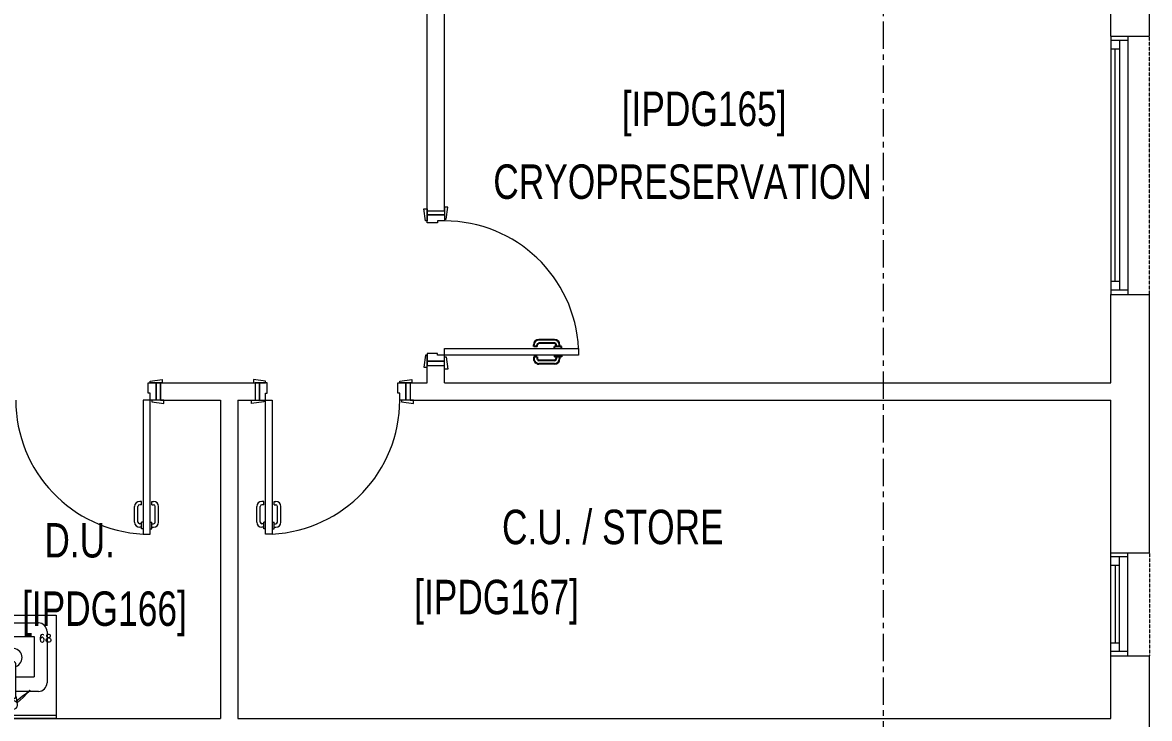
# Model space of a CAD drawing. Header units: millimetres. Extents: x 26027 to 581921, y 7230 to 233891.
# Drawn here: x 533948 to 540494, y 174302 to 178345 of the extents above; entities that cross this region are included whole.
import ezdxf

# ---------------------------------------------------------------- set-up
doc = ezdxf.new("R2010")
doc.units = ezdxf.units.MM
doc.header["$LTSCALE"] = 5
doc.linetypes.add('CENTER', pattern=[50.8, 31.75, -6.35, 6.35, -6.35])
doc.linetypes.add('HIDDEN2', pattern=[0.1875, 0.125, -0.0625])
for name, color, linetype, lineweight in [('72_EGR_BASE_TEXT', 7, 'Continuous', 5), ('Aluminum', 7, 'Continuous', 5), ('Medical Equipment and Furniture', 163, 'Continuous', 0), ('Medical Equipment and Furniture1', 163, 'Continuous', 5), ('Proj', 7, 'HIDDEN2', 5), ('Walls', 32, 'Continuous', 5)]:
    doc.layers.add(name, color=color, linetype=linetype, lineweight=lineweight)
doc.layers.add('axes', color=9, linetype='Continuous')
doc.layers.add('GE-ARCHITECTURAL_ELEMENTS', color=8, linetype='Continuous')
doc.layers.add('Wooden Joinery', color=7, linetype='Continuous', lineweight=5, true_color=0xffdcd1)
doc.styles.add('list_ghTextstyle', font='romans.shx', dxfattribs={"height": 0.25})
doc.styles.add('X3G_ENTITY_2587EA', font='swisscl.ttf', dxfattribs={"height": 200})

# ---------------------------------------------------------------- blocks, each defined once
blk = doc.blocks.new('Slop Hopper')
at = {"layer": 'Medical Equipment and Furniture1'}
for p, q in [((1327.37, 1279.91), (1327.37, 1339.91)), ((1327.37, 1339.91), (1377.37, 1339.91)), ((1336.9, 1335.39), (1367.15, 1335.39)), ((1377.37, 1339.91), (1377.37, 1279.91)), ((1331.89, 1300.66), (1331.89, 1330.39)), ((1372.14, 1330.38), (1372.14, 1300.65)), ((1338.53, 1304.04), (1338.53, 1327.46)), ((1338.53, 1327.46), (1364.59, 1327.46)), ((1364.59, 1327.46), (1364.59, 1304.04)), ((1351.16, 1293.73), (1351.16, 1311.59)), ((1354.09, 1292.76), (1354.09, 1311.6)), ((1351.16, 1304.04), (1338.53, 1304.04)), ((1354.09, 1304.04), (1364.59, 1304.04)), ((1361.99, 1296.2), (1359.59, 1294.08)), ((1336.15, 1292.05), (1333.62, 1290.6)), ((1333.62, 1290.6), (1333.62, 1287.67)), ((1338.67, 1290.6), (1336.15, 1292.05)), ((1351.16, 1295.65), (1336.89, 1295.65)), ((1338.67, 1287.67), (1338.67, 1290.6)), ((1350.46, 1288.9), (1351.16, 1292.85)), ((1351.16, 1292.92), (1351.16, 1293.7)), ((1367.14, 1295.65), (1354.09, 1295.65)), ((1354.09, 1292.76), (1354.78, 1288.9)), ((1354.11, 1289.68), (1357.62, 1292.77)), ((1354.74, 1288.96), (1358.25, 1292.05)), ((1357.63, 1292.78), (1359.1, 1293.78)), ((1358.26, 1292.07), (1359.19, 1293.12)), ((1359.1, 1293.78), (1359.39, 1293.97)), ((1359.19, 1293.12), (1359.68, 1293.65)), ((1359.39, 1293.97), (1359.53, 1294.07)), ((1359.53, 1294.07), (1359.65, 1294.16)), ((1359.65, 1294.16), (1359.74, 1294.23)), ((1359.68, 1293.65), (1359.79, 1293.78)), ((1359.79, 1293.78), (1359.89, 1293.88)), ((1362.21, 1295.94), (1359.8, 1293.84)), ((1359.89, 1293.88), (1359.97, 1293.97)), ((1359.97, 1293.97), (1360.04, 1294.05)), ((1333.62, 1287.67), (1336.15, 1286.2)), ((1336.15, 1286.2), (1338.67, 1287.67)), ((1327.37, 1281.91), (1377.37, 1281.91)), ((1377.37, 1279.91), (1327.37, 1279.91))]:
    blk.add_line(p, q, dxfattribs=at)
blk.add_circle((1336.16, 1289.11), 2.3, dxfattribs=at)
for centre, radius, start, end in [((1336.89, 1330.38), 5, 89.95623, 179.95623), ((1367.14, 1330.38), 5, 0, 90), ((1352.31, 1315.19), 5.37, 289.16565, 257.59657), ((1352.62, 1311.59), 1.46, 359.85001, 179.85001), ((1336.9, 1300.66), 5, 179.9563, 269.9563), ((1362.07, 1296.1), 0.137, 39.47334, 129.47331), ((1362.12, 1296.06), 0.152, 310.9144, 40.91437), ((1367.14, 1300.65), 5, 270, 0), ((1352.62, 1287.73), 2.45, 100.58807, 79.41193), ((1352.63, 1292.81), 1.44, 179.05019, 359.05019)]:
    blk.add_arc(centre, radius, start, end, dxfattribs=at)
blk = doc.blocks.new('A$C72370EFE')
at = {"layer": 'GE-ARCHITECTURAL_ELEMENTS'}
for p, q in [((-0.01, -0.04), (-0.02, -0.04)), ((-0.01, -0.06), (-0.02, -0.06)), ((-0.01, -0.03), (-0.01, -0.07)), ((0, -0.03), (-0.01, -0.03)), ((0.04, -0.03), (0.05, -0.03)), ((0.05, -0.03), (0.05, -0.07)), ((0.05, -0.04), (0.06, -0.04)), ((0.05, -0.06), (0.06, -0.06)), ((-0.05, -0.07), (-0.05, -0.16)), ((-0.03, -0.07), (-0.03, -0.16)), ((0, -0.07), (-0.01, -0.07)), ((0.04, -0.07), (0.05, -0.07)), ((0.07, -0.07), (0.07, -0.16)), ((0.09, -0.07), (0.09, -0.16)), ((-0.01, -0.17), (-0.02, -0.17)), ((-0.01, -0.19), (-0.02, -0.19)), ((-0.01, -0.17), (-0.01, -0.19)), ((0.05, -0.17), (0.06, -0.17)), ((0.05, -0.17), (0.05, -0.19)), ((0.05, -0.19), (0.06, -0.19))]:
    blk.add_line(p, q, dxfattribs=at)
for centre, radius, start, end in [((-0.02, -0.07), 0.03, 90, 180), ((-0.02, -0.07), 0.01, 90, 180), ((0.06, -0.07), 0.03, 0, 90), ((0.06, -0.07), 0.01, 0, 90), ((-0.02, -0.16), 0.03, 180, 270), ((-0.02, -0.16), 0.01, 180, 270), ((0.06, -0.16), 0.01, 270, 0), ((0.06, -0.16), 0.03, 270, 0)]:
    blk.add_arc(centre, radius, start, end, dxfattribs=at)

msp = doc.modelspace()

# ---------------------------------------------------------------- linework, layer by layer
at = {"layer": 'Aluminum'}
for p, q in [((540268.8, 178265.3, 0), (540268.8, 176765.3, 0)), ((540368.8, 178240.3, 0), (540268.8, 178240.3, 0)), ((540318.8, 178240.3, 0), (540318.8, 176790.3, 0)), ((540368.8, 178265.3, 0), (540368.8, 176765.3, 0)), ((540318.8, 178190.3, 0), (540268.8, 178190.3, 0)), ((540293.8, 176840.3, 0), (540293.8, 178190.3, 0)), ((540318.8, 176840.3, 0), (540268.8, 176840.3, 0)), ((540368.8, 176790.3, 0), (540268.8, 176790.3, 0)), ((540268.8, 174665.3, 0), (540268.8, 175265.3, 0)), ((540368.8, 175240.3, 0), (540268.8, 175240.3, 0)), ((540318.8, 174690.3, 0), (540318.8, 175240.3, 0)), ((540368.8, 174665.3, 0), (540368.8, 175265.3, 0)), ((540318.8, 175190.3, 0), (540268.8, 175190.3, 0)), ((540293.8, 175190.3, 0), (540293.8, 174740.3, 0)), ((540318.8, 174740.3, 0), (540268.8, 174740.3, 0)), ((540368.8, 174690.3, 0), (540268.8, 174690.3, 0))]:
    msp.add_line(p, q, dxfattribs=at)
at = {"layer": 'axes', "linetype": 'CENTER', "lineweight": 0}
msp.add_line((538948.8, 120279.6, 0), (538948.8, 205820.3, 0), dxfattribs=at)
at = {"layer": 'Proj'}
for p, q in [((540493.8, 176765.3, 0), (540493.8, 178265.3, 0)), ((540493.8, 175265.3, 0), (540493.8, 174665.3, 0))]:
    msp.add_line(p, q, dxfattribs=at)
at = {"layer": 'Walls'}
for p, q in [((540493.8, 178265.3, 0), (540493.8, 179495.3, 0)), ((536298.9, 177252.3, 0), (536298.9, 179060.3, 0)), ((536398.9, 177252.3, 0), (536398.9, 179060.3, 0)), ((540268.8, 178265.3, 0), (540268.8, 179010.3, 0)), ((540268.8, 178265.3, 0), (540493.8, 178265.3, 0)), ((536298.9, 177252.3, 0), (536398.9, 177252.3, 0)), ((540268.8, 176252.3, 0), (540268.8, 176765.3, 0)), ((540268.8, 176765.3, 0), (540493.8, 176765.3, 0)), ((540493.8, 175265.3, 0), (540493.8, 176765.3, 0)), ((536298.9, 176352.3, 0), (536398.9, 176352.3, 0)), ((536298.9, 176252.3, 0), (536298.9, 176352.3, 0)), ((536398.9, 176252.3, 0), (536398.9, 176352.3, 0)), ((534748.9, 176252.3, 0), (535298.9, 176252.3, 0)), ((534748.9, 176152.3, 0), (534748.9, 176252.3, 0)), ((535298.9, 176252.3, 0), (535298.9, 176152.3, 0)), ((536198.9, 176252.3, 0), (536298.9, 176252.3, 0)), ((536198.9, 176252.3, 0), (536198.9, 176152.3, 0)), ((536398.9, 176252.3, 0), (540268.8, 176252.3, 0)), ((534748.9, 176152.3, 0), (535098.9, 176152.3, 0)), ((535098.9, 176152.3, 0), (535098.9, 174302.3, 0)), ((535198.9, 176152.3, 0), (535298.9, 176152.3, 0)), ((535198.9, 176152.3, 0), (535198.9, 174302.3, 0)), ((536198.9, 176152.3, 0), (540268.8, 176152.3, 0)), ((540268.8, 175265.3, 0), (540268.8, 176152.3, 0)), ((540268.8, 175265.3, 0), (540493.8, 175265.3, 0)), ((540268.8, 174302.3, 0), (540268.8, 174665.3, 0)), ((540268.8, 174665.3, 0), (540493.8, 174665.3, 0)), ((540493.8, 173765.3, 0), (540493.8, 174665.3, 0)), ((533497.7, 174302.3, 0), (535098.9, 174302.3, 0)), ((535198.9, 174302.3, 0), (540268.8, 174302.3, 0))]:
    msp.add_line(p, q, dxfattribs=at)
at = {"layer": 'Wooden Joinery'}
for p, q in [((534688.9, 176262.3, 0), (534758.9, 176272.3, 0)), ((534758.9, 176272.3, 0), (534758.9, 176252.3, 0)), ((535358.9, 176262.3, 0), (535288.9, 176272.3, 0)), ((535288.9, 176272.3, 0), (535288.9, 176252.3, 0)), ((536138.9, 176262.3, 0), (536208.9, 176272.3, 0)), ((536208.9, 176272.3, 0), (536208.9, 176252.3, 0)), ((534678.9, 176192.3, 0), (534678.9, 176252.3, 0)), ((534678.9, 176252.3, 0), (534723.9, 176252.3, 0)), ((534688.9, 176252.3, 0), (534688.9, 176262.3, 0)), ((534758.9, 176252.3, 0), (534688.9, 176252.3, 0)), ((534723.9, 176252.3, 0), (534723.9, 176152.3, 0)), ((534723.9, 176152.3, 0), (534723.9, 176252.3, 0)), ((534723.9, 176252.3, 0), (534748.9, 176252.3, 0)), ((534748.9, 176252.3, 0), (534748.9, 176152.3, 0)), ((535288.9, 176252.3, 0), (535358.9, 176252.3, 0)), ((535323.9, 176252.3, 0), (535298.9, 176252.3, 0)), ((535298.9, 176252.3, 0), (535298.9, 176152.3, 0)), ((535368.9, 176252.3, 0), (535323.9, 176252.3, 0)), ((535323.9, 176252.3, 0), (535323.9, 176152.3, 0)), ((535323.9, 176152.3, 0), (535323.9, 176252.3, 0)), ((535358.9, 176252.3, 0), (535358.9, 176262.3, 0)), ((535368.9, 176192.3, 0), (535368.9, 176252.3, 0)), ((536128.9, 176192.3, 0), (536128.9, 176252.3, 0)), ((536128.9, 176252.3, 0), (536173.9, 176252.3, 0)), ((536138.9, 176252.3, 0), (536138.9, 176262.3, 0)), ((536208.9, 176252.3, 0), (536138.9, 176252.3, 0)), ((536173.9, 176252.3, 0), (536173.9, 176152.3, 0)), ((536173.9, 176152.3, 0), (536173.9, 176252.3, 0)), ((536173.9, 176252.3, 0), (536198.9, 176252.3, 0)), ((536198.9, 176252.3, 0), (536198.9, 176152.3, 0)), ((534648.9, 176152.3, 0), (534648.9, 175373.4, 0)), ((534688.9, 176152.3, 0), (534648.9, 176152.3, 0)), ((534688.9, 176192.3, 0), (534678.9, 176192.3, 0)), ((534688.9, 176152.3, 0), (534688.9, 176192.3, 0)), ((534688.9, 175373.4, 0), (534688.9, 176152.3, 0)), ((534723.9, 176152.3, 0), (534688.9, 176152.3, 0)), ((534698.9, 176152.3, 0), (534698.9, 176142.3, 0)), ((534768.9, 176152.3, 0), (534698.9, 176152.3, 0)), ((534698.9, 176142.3, 0), (534768.9, 176132.3, 0)), ((534748.9, 176152.3, 0), (534723.9, 176152.3, 0)), ((534768.9, 176132.3, 0), (534768.9, 176152.3, 0)), ((535278.9, 176132.3, 0), (535278.9, 176152.3, 0)), ((535278.9, 176152.3, 0), (535348.9, 176152.3, 0)), ((535348.9, 176142.3, 0), (535278.9, 176132.3, 0)), ((535298.9, 176152.3, 0), (535323.9, 176152.3, 0)), ((535323.9, 176152.3, 0), (535358.9, 176152.3, 0)), ((535348.9, 176152.3, 0), (535348.9, 176142.3, 0)), ((535358.9, 176152.3, 0), (535358.9, 176192.3, 0)), ((535358.9, 176192.3, 0), (535368.9, 176192.3, 0)), ((535358.9, 175373.4, 0), (535358.9, 176152.3, 0)), ((535358.9, 176152.3, 0), (535398.9, 176152.3, 0)), ((535398.9, 176152.3, 0), (535398.9, 175373.4, 0)), ((536138.9, 176192.3, 0), (536128.9, 176192.3, 0)), ((536138.9, 176152.3, 0), (536138.9, 176192.3, 0)), ((536173.9, 176152.3, 0), (536138.9, 176152.3, 0)), ((536148.9, 176152.3, 0), (536148.9, 176142.3, 0)), ((536218.9, 176152.3, 0), (536148.9, 176152.3, 0)), ((536148.9, 176142.3, 0), (536218.9, 176132.3, 0)), ((536198.9, 176152.3, 0), (536173.9, 176152.3, 0)), ((536218.9, 176132.3, 0), (536218.9, 176152.3, 0)), ((534638.9, 175563.4, 0), (534628.9, 175563.4, 0)), ((534638.9, 175543.4, 0), (534638.9, 175563.4, 0)), ((534698.9, 175563.4, 0), (534708.9, 175563.4, 0)), ((534698.9, 175543.4, 0), (534698.9, 175563.4, 0)), ((535348.9, 175563.4, 0), (535338.9, 175563.4, 0)), ((535348.9, 175543.4, 0), (535348.9, 175563.4, 0)), ((535408.9, 175563.4, 0), (535418.9, 175563.4, 0)), ((535408.9, 175543.4, 0), (535408.9, 175563.4, 0)), ((534598.9, 175443.4, 0), (534598.9, 175533.4, 0)), ((534618.9, 175443.4, 0), (534618.9, 175533.4, 0)), ((534638.9, 175543.4, 0), (534628.9, 175543.4, 0)), ((534698.9, 175543.4, 0), (534708.9, 175543.4, 0)), ((534718.9, 175443.4, 0), (534718.9, 175533.4, 0)), ((534738.9, 175443.4, 0), (534738.9, 175533.4, 0)), ((535308.9, 175443.4, 0), (535308.9, 175533.4, 0)), ((535328.9, 175443.4, 0), (535328.9, 175533.4, 0)), ((535348.9, 175543.4, 0), (535338.9, 175543.4, 0)), ((535408.9, 175543.4, 0), (535418.9, 175543.4, 0)), ((535428.9, 175443.4, 0), (535428.9, 175533.4, 0)), ((535448.9, 175443.4, 0), (535448.9, 175533.4, 0)), ((534638.9, 175433.4, 0), (534628.9, 175433.4, 0)), ((534638.9, 175403.4, 0), (534638.9, 175443.4, 0)), ((534648.9, 175443.4, 0), (534638.9, 175443.4, 0)), ((534688.9, 175443.4, 0), (534698.9, 175443.4, 0)), ((534698.9, 175403.4, 0), (534698.9, 175443.4, 0)), ((534698.9, 175433.4, 0), (534708.9, 175433.4, 0)), ((535348.9, 175433.4, 0), (535338.9, 175433.4, 0)), ((535348.9, 175403.4, 0), (535348.9, 175443.4, 0)), ((535358.9, 175443.4, 0), (535348.9, 175443.4, 0)), ((535398.9, 175443.4, 0), (535408.9, 175443.4, 0)), ((535408.9, 175403.4, 0), (535408.9, 175443.4, 0)), ((535408.9, 175433.4, 0), (535418.9, 175433.4, 0)), ((534638.9, 175413.4, 0), (534628.9, 175413.4, 0)), ((534648.9, 175403.4, 0), (534638.9, 175403.4, 0)), ((534648.9, 175373.4, 0), (534688.9, 175373.4, 0)), ((534688.9, 175403.4, 0), (534698.9, 175403.4, 0)), ((534698.9, 175413.4, 0), (534708.9, 175413.4, 0)), ((535348.9, 175413.4, 0), (535338.9, 175413.4, 0)), ((535358.9, 175403.4, 0), (535348.9, 175403.4, 0)), ((535398.9, 175373.4, 0), (535358.9, 175373.4, 0)), ((535398.9, 175403.4, 0), (535408.9, 175403.4, 0)), ((535408.9, 175413.4, 0), (535418.9, 175413.4, 0))]:
    msp.add_line(p, q, dxfattribs=at)
at = {"layer": 'Wooden Joinery', "elevation": 0}
for points in [[(536298.9, 177192.3), (536288.9, 177192.3), (536278.9, 177262.3), (536298.9, 177262.3)], [(536398.9, 177202.3), (536408.9, 177202.3), (536418.9, 177272.3), (536398.9, 177272.3)], [(536298.9, 176412.3), (536288.9, 176412.3), (536278.9, 176342.3), (536298.9, 176342.3)], [(536398.9, 176452.3), (537177.9, 176452.3), (537177.9, 176412.3), (536398.9, 176412.3)], [(536398.9, 176402.3), (536408.9, 176402.3), (536418.9, 176332.3), (536398.9, 176332.3)]]:
    msp.add_lwpolyline(points, close=True, dxfattribs=at)
for points in [[(536398.9, 177227.3), (536298.9, 177227.3), (536298.9, 177252.3), (536398.9, 177252.3), (536398.9, 177227.3)], [(536398.9, 177227.3), (536398.9, 177192.3), (536358.9, 177192.3), (536358.9, 177182.3), (536298.9, 177182.3), (536298.9, 177227.3), (536398.9, 177227.3)], [(536398.9, 176377.3), (536398.9, 176412.3), (536358.9, 176412.3), (536358.9, 176422.3), (536298.9, 176422.3), (536298.9, 176377.3), (536398.9, 176377.3)], [(536398.9, 176377.3), (536298.9, 176377.3), (536298.9, 176352.3), (536398.9, 176352.3), (536398.9, 176377.3)]]:
    msp.add_lwpolyline(points, dxfattribs=at)
at = {"layer": 'Wooden Joinery'}
for centre, radius, start, end in [((536398.9, 176412.3, 0), 780, 2.9397, 90), ((534688.9, 176152.3, 0), 780, 180, 267.0603), ((535358.9, 176152.3, 0), 780, 272.9397, 0), ((534628.9, 175533.4, 0), 30, 90, 180), ((534708.9, 175533.4, 0), 30, 0, 90), ((535338.9, 175533.4, 0), 30, 90, 180), ((535418.9, 175533.4, 0), 30, 0, 90), ((534628.9, 175533.4, 0), 10, 90, 180), ((534708.9, 175533.4, 0), 10, 0, 90), ((535338.9, 175533.4, 0), 10, 90, 180), ((535418.9, 175533.4, 0), 10, 0, 90), ((534628.9, 175443.4, 0), 30, 180, 270), ((534628.9, 175443.4, 0), 10, 180, 270), ((534708.9, 175443.4, 0), 10, 270, 0), ((534708.9, 175443.4, 0), 30, 270, 0), ((535338.9, 175443.4, 0), 30, 180, 270), ((535338.9, 175443.4, 0), 10, 180, 270), ((535418.9, 175443.4, 0), 10, 270, 0), ((535418.9, 175443.4, 0), 30, 270, 0)]:
    msp.add_arc(centre, radius, start, end, dxfattribs=at)

# ---------------------------------------------------------------- block references
at = {"layer": 'Medical Equipment and Furniture', "xscale": 10, "yscale": 10, "zscale": 10}
msp.add_blockref('Slop Hopper', (520369, 161503.2, 0), dxfattribs=at)
at = {"layer": 'Wooden Joinery', "xscale": 999.9999999998856, "yscale": 999.9999999998856, "zscale": 999.9999999998856, "rotation": 270}
msp.add_blockref('A$C72370EFE', (537107.9, 176452.3, 0), dxfattribs=at)

# ---------------------------------------------------------------- texts
at = {"layer": '72_EGR_BASE_TEXT', "char_height": 200, "attachment_point": 2, "style": 'X3G_ENTITY_2587EA'}
for s, insert in [('[IPDG165]', (537907.1, 177944)), ('CRYOPRESERVATION', (537781.7, 177520.9)), ('\\pxi-3,l4,t4;C.U.^I/ STORE', (537276.8, 175514.7)), ('D.U.', (534280.2, 175437.4)), ('[IPDG167]', (536701.7, 175107.7)), ('[IPDG166]', (534423.9, 175040.1))]:
    msp.add_mtext(s, dxfattribs=dict(at, insert=insert))
at = {"layer": 'Medical Equipment and Furniture', "insert": (534080.6, 174790.7, 0), "char_height": 45, "attachment_point": 2, "style": 'list_ghTextstyle'}
msp.add_mtext('68', dxfattribs=at)

doc.saveas('drawing.dxf')
